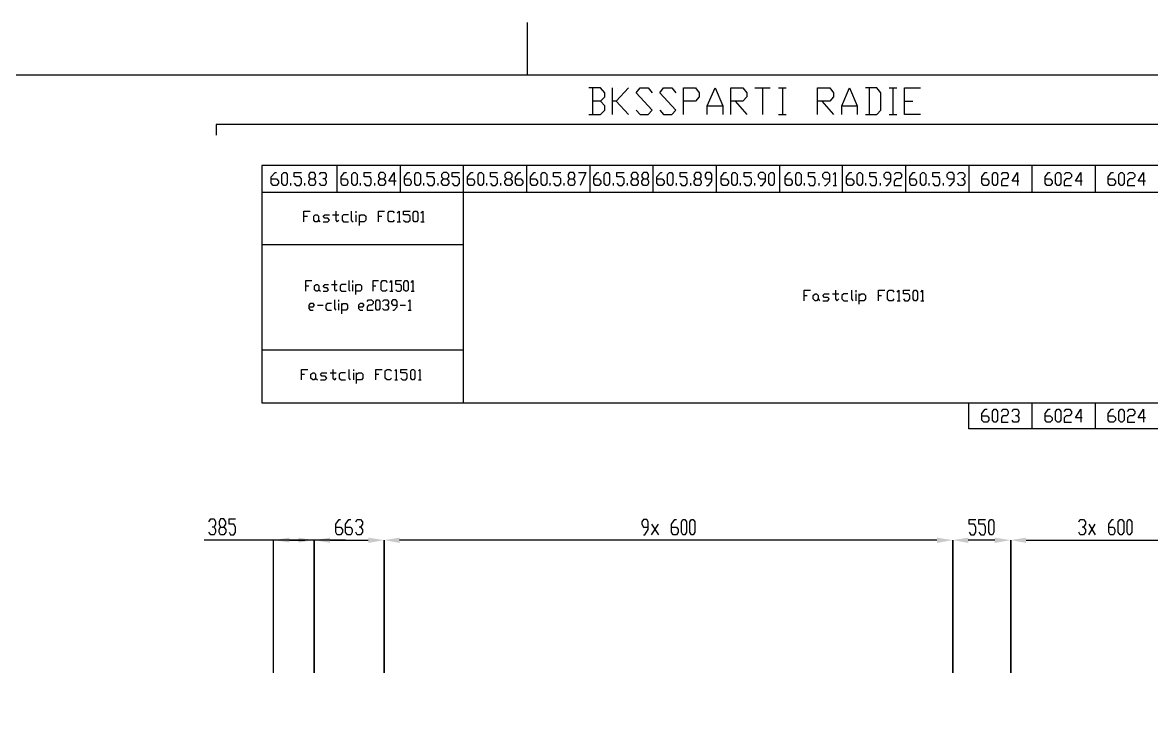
# Model space of a CAD drawing. Header units: millimetres. Extents: x -45 to 90, y -17 to 16.
# Drawn here: x 56.19 to 66.91, y 1.46 to 8.14 of the extents above; entities that cross this region are included whole.
import ezdxf

# ---------------------------------------------------------------- set-up
doc = ezdxf.new("R2010")
doc.units = ezdxf.units.MM
doc.layers.add('PDF_Geometry', color=7, linetype='Continuous')
doc.layers.add('PDF_Solid Fills', color=7, linetype='Continuous')

msp = doc.modelspace()

# ---------------------------------------------------------------- linework, layer by layer
at = {"layer": 'PDF_Geometry', "lineweight": 25}
for points in [[(60.978, 8.137), (60.978, 7.637)], [(61.675, 7.39), (61.716, 7.431), (61.716, 7.472), (61.675, 7.518), (61.565, 7.518)], [(61.601, 7.518), (61.601, 7.266)], [(61.789, 7.266), (61.789, 7.518)], [(61.941, 7.518), (61.826, 7.39), (61.789, 7.39)], [(62.014, 7.307), (62.051, 7.266), (62.129, 7.266), (62.165, 7.307), (62.014, 7.472), (62.051, 7.518), (62.129, 7.518), (62.165, 7.472)], [(62.239, 7.307), (62.275, 7.266), (62.353, 7.266), (62.39, 7.307), (62.239, 7.472), (62.275, 7.518), (62.353, 7.518), (62.39, 7.472)], [(62.463, 7.266), (62.463, 7.518), (62.578, 7.518), (62.614, 7.472), (62.614, 7.431), (62.578, 7.39), (62.463, 7.39)], [(62.688, 7.266), (62.688, 7.348), (62.766, 7.518), (62.839, 7.348), (62.839, 7.266)], [(62.912, 7.266), (62.912, 7.518), (63.027, 7.518), (63.064, 7.472), (63.064, 7.431), (63.027, 7.39), (62.912, 7.39)], [(63.142, 7.518), (63.288, 7.518)], [(63.215, 7.518), (63.215, 7.266)], [(63.366, 7.518), (63.44, 7.518)], [(63.403, 7.518), (63.403, 7.266)], [(63.738, 7.266), (63.738, 7.518), (63.852, 7.518), (63.889, 7.472), (63.889, 7.431), (63.852, 7.39), (63.738, 7.39)], [(63.967, 7.266), (63.967, 7.348), (64.04, 7.518), (64.113, 7.348), (64.113, 7.266)], [(64.191, 7.266), (64.301, 7.266), (64.338, 7.307), (64.338, 7.472), (64.301, 7.518), (64.191, 7.518)], [(64.228, 7.518), (64.228, 7.266)], [(64.416, 7.518), (64.489, 7.518)], [(64.453, 7.518), (64.453, 7.266)], [(64.714, 7.266), (64.563, 7.266), (64.563, 7.518), (64.714, 7.518)], [(61.565, 7.266), (61.675, 7.266), (61.716, 7.307), (61.716, 7.348), (61.675, 7.39), (61.601, 7.39)], [(61.826, 7.39), (61.941, 7.266)], [(62.688, 7.348), (62.839, 7.348)], [(62.954, 7.39), (63.064, 7.266)], [(63.779, 7.39), (63.889, 7.266)], [(63.967, 7.348), (64.113, 7.348)], [(64.563, 7.39), (64.641, 7.39)], [(63.366, 7.266), (63.44, 7.266)], [(64.416, 7.266), (64.489, 7.266)], [(68.175, 7.069), (68.175, 7.17), (58.026, 7.17), (58.026, 7.069)], [(58.461, 6.528), (68.175, 6.528), (68.175, 6.78), (58.461, 6.78), (58.461, 4.529), (68.175, 4.529), (68.175, 4.282), (65.172, 4.282), (65.172, 4.529)], [(59.172, 6.78), (59.172, 6.528)], [(59.772, 6.78), (59.772, 6.528)], [(60.373, 6.78), (60.373, 4.529)], [(60.973, 6.78), (60.973, 6.528)], [(61.574, 6.78), (61.574, 6.528)], [(62.174, 6.78), (62.174, 6.528)], [(62.775, 6.78), (62.775, 6.528)], [(63.375, 6.78), (63.375, 6.528)], [(63.971, 6.78), (63.971, 6.528)], [(64.572, 6.78), (64.572, 6.528)], [(65.172, 6.78), (65.172, 6.528)], [(65.773, 6.78), (65.773, 6.528)], [(66.373, 6.78), (66.373, 6.528)], [(58.548, 6.656), (58.599, 6.656), (58.617, 6.633), (58.617, 6.615), (58.599, 6.592), (58.567, 6.592), (58.548, 6.615), (58.548, 6.674), (58.585, 6.716), (58.599, 6.716)], [(58.768, 6.615), (58.787, 6.592), (58.819, 6.592), (58.837, 6.615), (58.837, 6.656), (58.819, 6.674), (58.768, 6.674), (58.768, 6.716), (58.837, 6.716)], [(58.956, 6.656), (58.97, 6.633), (58.97, 6.615), (58.956, 6.592), (58.92, 6.592), (58.906, 6.615), (58.906, 6.633), (58.92, 6.656), (58.956, 6.656), (58.97, 6.674), (58.97, 6.697), (58.956, 6.716), (58.92, 6.716), (58.906, 6.697), (58.906, 6.674), (58.92, 6.656)], [(59.007, 6.697), (59.021, 6.716), (59.057, 6.716), (59.071, 6.697), (59.071, 6.674), (59.057, 6.656), (59.039, 6.656)], [(59.057, 6.656), (59.071, 6.633), (59.071, 6.615), (59.057, 6.592), (59.021, 6.592), (59.007, 6.615)], [(59.213, 6.656), (59.263, 6.656), (59.277, 6.633), (59.277, 6.615), (59.263, 6.592), (59.227, 6.592), (59.213, 6.615), (59.213, 6.674), (59.245, 6.716), (59.263, 6.716)], [(59.433, 6.615), (59.447, 6.592), (59.484, 6.592), (59.497, 6.615), (59.497, 6.656), (59.484, 6.674), (59.433, 6.674), (59.433, 6.716), (59.497, 6.716)], [(59.616, 6.656), (59.635, 6.633), (59.635, 6.615), (59.616, 6.592), (59.584, 6.592), (59.566, 6.615), (59.566, 6.633), (59.584, 6.656), (59.616, 6.656), (59.635, 6.674), (59.635, 6.697), (59.616, 6.716), (59.584, 6.716), (59.566, 6.697), (59.566, 6.674), (59.584, 6.656)], [(59.736, 6.633), (59.667, 6.633), (59.717, 6.716), (59.717, 6.592)], [(59.814, 6.656), (59.864, 6.656), (59.878, 6.633), (59.878, 6.615), (59.864, 6.592), (59.827, 6.592), (59.814, 6.615), (59.814, 6.674), (59.846, 6.716), (59.864, 6.716)], [(60.029, 6.615), (60.047, 6.592), (60.084, 6.592), (60.098, 6.615), (60.098, 6.656), (60.084, 6.674), (60.029, 6.674), (60.029, 6.716), (60.098, 6.716)], [(60.217, 6.656), (60.235, 6.633), (60.235, 6.615), (60.217, 6.592), (60.185, 6.592), (60.167, 6.615), (60.167, 6.633), (60.185, 6.656), (60.217, 6.656), (60.235, 6.674), (60.235, 6.697), (60.217, 6.716), (60.185, 6.716), (60.167, 6.697), (60.167, 6.674), (60.185, 6.656)], [(60.267, 6.615), (60.286, 6.592), (60.318, 6.592), (60.336, 6.615), (60.336, 6.656), (60.318, 6.674), (60.267, 6.674), (60.267, 6.716), (60.336, 6.716)], [(60.414, 6.656), (60.465, 6.656), (60.478, 6.633), (60.478, 6.615), (60.465, 6.592), (60.428, 6.592), (60.414, 6.615), (60.414, 6.674), (60.446, 6.716), (60.465, 6.716)], [(60.63, 6.615), (60.648, 6.592), (60.68, 6.592), (60.698, 6.615), (60.698, 6.656), (60.68, 6.674), (60.63, 6.674), (60.63, 6.716), (60.698, 6.716)], [(60.818, 6.656), (60.836, 6.633), (60.836, 6.615), (60.818, 6.592), (60.785, 6.592), (60.767, 6.615), (60.767, 6.633), (60.785, 6.656), (60.818, 6.656), (60.836, 6.674), (60.836, 6.697), (60.818, 6.716), (60.785, 6.716), (60.767, 6.697), (60.767, 6.674), (60.785, 6.656)], [(60.868, 6.656), (60.918, 6.656), (60.937, 6.633), (60.937, 6.615), (60.918, 6.592), (60.886, 6.592), (60.868, 6.615), (60.868, 6.674), (60.9, 6.716), (60.918, 6.716)], [(61.01, 6.656), (61.06, 6.656), (61.079, 6.633), (61.079, 6.615), (61.06, 6.592), (61.028, 6.592), (61.01, 6.615), (61.01, 6.674), (61.047, 6.716), (61.06, 6.716)], [(61.23, 6.615), (61.248, 6.592), (61.281, 6.592), (61.299, 6.615), (61.299, 6.656), (61.281, 6.674), (61.23, 6.674), (61.23, 6.716), (61.299, 6.716)], [(61.418, 6.656), (61.432, 6.633), (61.432, 6.615), (61.418, 6.592), (61.381, 6.592), (61.368, 6.615), (61.368, 6.633), (61.381, 6.656), (61.418, 6.656), (61.432, 6.674), (61.432, 6.697), (61.418, 6.716), (61.381, 6.716), (61.368, 6.697), (61.368, 6.674), (61.381, 6.656)], [(61.468, 6.716), (61.537, 6.716), (61.482, 6.592)], [(61.611, 6.656), (61.661, 6.656), (61.679, 6.633), (61.679, 6.615), (61.661, 6.592), (61.629, 6.592), (61.611, 6.615), (61.611, 6.674), (61.647, 6.716), (61.661, 6.716)], [(61.831, 6.615), (61.849, 6.592), (61.881, 6.592), (61.899, 6.615), (61.899, 6.656), (61.881, 6.674), (61.831, 6.674), (61.831, 6.716), (61.899, 6.716)], [(62.019, 6.656), (62.032, 6.633), (62.032, 6.615), (62.019, 6.592), (61.982, 6.592), (61.968, 6.615), (61.968, 6.633), (61.982, 6.656), (62.019, 6.656), (62.032, 6.674), (62.032, 6.697), (62.019, 6.716), (61.982, 6.716), (61.968, 6.697), (61.968, 6.674), (61.982, 6.656)], [(62.119, 6.656), (62.133, 6.633), (62.133, 6.615), (62.119, 6.592), (62.083, 6.592), (62.069, 6.615), (62.069, 6.633), (62.083, 6.656), (62.119, 6.656), (62.133, 6.674), (62.133, 6.697), (62.119, 6.716), (62.083, 6.716), (62.069, 6.697), (62.069, 6.674), (62.083, 6.656)], [(62.211, 6.656), (62.262, 6.656), (62.28, 6.633), (62.28, 6.615), (62.262, 6.592), (62.229, 6.592), (62.211, 6.615), (62.211, 6.674), (62.248, 6.716), (62.262, 6.716)], [(62.431, 6.615), (62.449, 6.592), (62.482, 6.592), (62.5, 6.615), (62.5, 6.656), (62.482, 6.674), (62.431, 6.674), (62.431, 6.716), (62.5, 6.716)], [(62.619, 6.656), (62.633, 6.633), (62.633, 6.615), (62.619, 6.592), (62.582, 6.592), (62.564, 6.615), (62.564, 6.633), (62.582, 6.656), (62.619, 6.656), (62.633, 6.674), (62.633, 6.697), (62.619, 6.716), (62.582, 6.716), (62.564, 6.697), (62.564, 6.674), (62.582, 6.656)], [(62.683, 6.592), (62.702, 6.592), (62.733, 6.633), (62.733, 6.697), (62.72, 6.716), (62.683, 6.716), (62.669, 6.697), (62.669, 6.674), (62.683, 6.656), (62.733, 6.656)], [(62.821, 6.656), (62.871, 6.656), (62.89, 6.633), (62.89, 6.615), (62.871, 6.592), (62.839, 6.592), (62.821, 6.615), (62.821, 6.674), (62.853, 6.716), (62.871, 6.716)], [(63.041, 6.615), (63.055, 6.592), (63.091, 6.592), (63.11, 6.615), (63.11, 6.656), (63.091, 6.674), (63.041, 6.674), (63.041, 6.716), (63.11, 6.716)], [(63.192, 6.592), (63.21, 6.592), (63.243, 6.633), (63.243, 6.697), (63.224, 6.716), (63.192, 6.716), (63.174, 6.697), (63.174, 6.674), (63.192, 6.656), (63.243, 6.656)], [(63.43, 6.656), (63.481, 6.656), (63.495, 6.633), (63.495, 6.615), (63.481, 6.592), (63.444, 6.592), (63.43, 6.615), (63.43, 6.674), (63.463, 6.716), (63.481, 6.716)], [(63.65, 6.615), (63.664, 6.592), (63.701, 6.592), (63.715, 6.615), (63.715, 6.656), (63.701, 6.674), (63.65, 6.674), (63.65, 6.716), (63.715, 6.716)], [(63.802, 6.592), (63.816, 6.592), (63.852, 6.633), (63.852, 6.697), (63.834, 6.716), (63.802, 6.716), (63.783, 6.697), (63.783, 6.674), (63.802, 6.656), (63.852, 6.656)], [(63.884, 6.697), (63.903, 6.716), (63.903, 6.592)], [(64.013, 6.656), (64.063, 6.656), (64.081, 6.633), (64.081, 6.615), (64.063, 6.592), (64.031, 6.592), (64.013, 6.615), (64.013, 6.674), (64.045, 6.716), (64.063, 6.716)], [(64.233, 6.615), (64.246, 6.592), (64.283, 6.592), (64.297, 6.615), (64.297, 6.656), (64.283, 6.674), (64.233, 6.674), (64.233, 6.716), (64.297, 6.716)], [(64.384, 6.592), (64.402, 6.592), (64.434, 6.633), (64.434, 6.697), (64.416, 6.716), (64.384, 6.716), (64.366, 6.697), (64.366, 6.674), (64.384, 6.656), (64.434, 6.656)], [(64.466, 6.697), (64.485, 6.716), (64.517, 6.716), (64.535, 6.697), (64.535, 6.674), (64.517, 6.656), (64.485, 6.656), (64.466, 6.633), (64.466, 6.592), (64.535, 6.592)], [(64.613, 6.656), (64.664, 6.656), (64.677, 6.633), (64.677, 6.615), (64.664, 6.592), (64.627, 6.592), (64.613, 6.615), (64.613, 6.674), (64.645, 6.716), (64.664, 6.716)], [(64.833, 6.615), (64.847, 6.592), (64.884, 6.592), (64.897, 6.615), (64.897, 6.656), (64.884, 6.674), (64.833, 6.674), (64.833, 6.716), (64.897, 6.716)], [(64.984, 6.592), (64.998, 6.592), (65.035, 6.633), (65.035, 6.697), (65.017, 6.716), (64.984, 6.716), (64.966, 6.697), (64.966, 6.674), (64.984, 6.656), (65.035, 6.656)], [(65.067, 6.697), (65.085, 6.716), (65.117, 6.716), (65.136, 6.697), (65.136, 6.674), (65.117, 6.656), (65.104, 6.656)], [(65.117, 6.656), (65.136, 6.633), (65.136, 6.615), (65.117, 6.592), (65.085, 6.592), (65.067, 6.615)], [(65.296, 6.656), (65.347, 6.656), (65.365, 6.633), (65.365, 6.615), (65.347, 6.592), (65.315, 6.592), (65.296, 6.615), (65.296, 6.674), (65.328, 6.716), (65.347, 6.716)], [(65.484, 6.697), (65.498, 6.716), (65.535, 6.716), (65.548, 6.697), (65.548, 6.674), (65.535, 6.656), (65.498, 6.656), (65.484, 6.633), (65.484, 6.592), (65.548, 6.592)], [(65.649, 6.633), (65.585, 6.633), (65.635, 6.716), (65.635, 6.592)], [(65.897, 6.656), (65.947, 6.656), (65.965, 6.633), (65.965, 6.615), (65.947, 6.592), (65.915, 6.592), (65.897, 6.615), (65.897, 6.674), (65.929, 6.716), (65.947, 6.716)], [(66.08, 6.697), (66.098, 6.716), (66.131, 6.716), (66.149, 6.697), (66.149, 6.674), (66.131, 6.656), (66.098, 6.656), (66.08, 6.633), (66.08, 6.592), (66.149, 6.592)], [(66.25, 6.633), (66.186, 6.633), (66.236, 6.716), (66.236, 6.592)], [(66.497, 6.656), (66.548, 6.656), (66.566, 6.633), (66.566, 6.615), (66.548, 6.592), (66.511, 6.592), (66.497, 6.615), (66.497, 6.674), (66.529, 6.716), (66.548, 6.716)], [(66.681, 6.697), (66.699, 6.716), (66.731, 6.716), (66.749, 6.697), (66.749, 6.674), (66.731, 6.656), (66.699, 6.656), (66.681, 6.633), (66.681, 6.592), (66.749, 6.592)], [(66.85, 6.633), (66.781, 6.633), (66.832, 6.716), (66.832, 6.592)], [(58.736, 6.592), (58.736, 6.615)], [(58.869, 6.592), (58.869, 6.615)], [(59.396, 6.592), (59.396, 6.615)], [(59.534, 6.592), (59.534, 6.615)], [(59.997, 6.592), (59.997, 6.615)], [(60.134, 6.592), (60.134, 6.615)], [(60.597, 6.592), (60.597, 6.615)], [(60.73, 6.592), (60.73, 6.615)], [(61.198, 6.592), (61.198, 6.615)], [(61.331, 6.592), (61.331, 6.615)], [(61.799, 6.592), (61.799, 6.615)], [(61.931, 6.592), (61.931, 6.615)], [(62.399, 6.592), (62.399, 6.615)], [(62.532, 6.592), (62.532, 6.615)], [(63.004, 6.592), (63.004, 6.615)], [(63.142, 6.592), (63.142, 6.615)], [(63.614, 6.592), (63.614, 6.615)], [(63.751, 6.592), (63.751, 6.615)], [(63.884, 6.592), (63.916, 6.592)], [(64.196, 6.592), (64.196, 6.615)], [(64.334, 6.592), (64.334, 6.615)], [(64.796, 6.592), (64.796, 6.615)], [(64.934, 6.592), (64.934, 6.615)], [(58.86, 6.248), (58.86, 6.349), (58.92, 6.349)], [(59.163, 6.349), (59.163, 6.262), (59.176, 6.248), (59.19, 6.262)], [(59.309, 6.349), (59.309, 6.262), (59.328, 6.248)], [(59.355, 6.331), (59.355, 6.349)], [(59.566, 6.248), (59.566, 6.349), (59.626, 6.349)], [(59.717, 6.262), (59.704, 6.248), (59.671, 6.248), (59.658, 6.262), (59.658, 6.331), (59.671, 6.349), (59.704, 6.349), (59.717, 6.331)], [(59.745, 6.331), (59.763, 6.349), (59.763, 6.248)], [(59.804, 6.262), (59.823, 6.248), (59.85, 6.248), (59.868, 6.262), (59.868, 6.299), (59.85, 6.312), (59.804, 6.312), (59.804, 6.349), (59.868, 6.349)], [(59.969, 6.331), (59.988, 6.349), (59.988, 6.248)], [(58.86, 6.299), (58.892, 6.299)], [(58.998, 6.262), (59.011, 6.248)], [(59.043, 6.248), (59.085, 6.248), (59.103, 6.262), (59.085, 6.28), (59.057, 6.28), (59.043, 6.299), (59.057, 6.312), (59.103, 6.312)], [(59.131, 6.312), (59.19, 6.312)], [(59.282, 6.312), (59.236, 6.312), (59.222, 6.299), (59.222, 6.262), (59.236, 6.248), (59.282, 6.248)], [(59.355, 6.248), (59.355, 6.312)], [(59.387, 6.212), (59.387, 6.312)], [(59.387, 6.299), (59.401, 6.312), (59.433, 6.312), (59.447, 6.299), (59.447, 6.262), (59.433, 6.248), (59.387, 6.248)], [(59.566, 6.299), (59.598, 6.299)], [(59.745, 6.248), (59.777, 6.248)], [(59.969, 6.248), (60.002, 6.248)], [(60.373, 6.028), (58.461, 6.028)], [(58.878, 5.588), (58.878, 5.689), (58.933, 5.689)], [(59.149, 5.689), (59.149, 5.602), (59.163, 5.588), (59.176, 5.602)], [(59.286, 5.689), (59.286, 5.602), (59.3, 5.588)], [(59.323, 5.671), (59.323, 5.689)], [(59.516, 5.588), (59.516, 5.689), (59.566, 5.689)], [(59.649, 5.602), (59.635, 5.588), (59.607, 5.588), (59.594, 5.602), (59.594, 5.671), (59.607, 5.689), (59.635, 5.689), (59.649, 5.671)], [(59.676, 5.671), (59.69, 5.689), (59.69, 5.588)], [(59.731, 5.602), (59.745, 5.588), (59.772, 5.588), (59.786, 5.602), (59.786, 5.639), (59.772, 5.652), (59.731, 5.652), (59.731, 5.689), (59.786, 5.689)], [(59.878, 5.671), (59.892, 5.689), (59.892, 5.588)], [(58.878, 5.639), (58.906, 5.639)], [(59.002, 5.602), (59.016, 5.588)], [(59.043, 5.588), (59.08, 5.588), (59.094, 5.602), (59.08, 5.62), (59.057, 5.62), (59.043, 5.639), (59.057, 5.652), (59.094, 5.652)], [(59.121, 5.652), (59.176, 5.652)], [(59.259, 5.652), (59.218, 5.652), (59.204, 5.639), (59.204, 5.602), (59.218, 5.588), (59.259, 5.588)], [(59.323, 5.588), (59.323, 5.652)], [(59.351, 5.556), (59.351, 5.652)], [(59.351, 5.639), (59.364, 5.652), (59.392, 5.652), (59.406, 5.639), (59.406, 5.602), (59.392, 5.588), (59.351, 5.588)], [(59.516, 5.639), (59.543, 5.639)], [(59.676, 5.588), (59.704, 5.588)], [(59.878, 5.588), (59.905, 5.588)], [(63.609, 5.496), (63.609, 5.597), (63.669, 5.597)], [(63.907, 5.597), (63.907, 5.515), (63.921, 5.496), (63.939, 5.515)], [(64.058, 5.597), (64.058, 5.515), (64.072, 5.496)], [(64.104, 5.579), (64.104, 5.597)], [(64.315, 5.496), (64.315, 5.597), (64.375, 5.597)], [(64.462, 5.515), (64.448, 5.496), (64.416, 5.496), (64.402, 5.515), (64.402, 5.579), (64.416, 5.597), (64.448, 5.597), (64.462, 5.579)], [(64.494, 5.579), (64.508, 5.597), (64.508, 5.496)], [(64.554, 5.515), (64.567, 5.496), (64.599, 5.496), (64.613, 5.515), (64.613, 5.547), (64.599, 5.565), (64.554, 5.565), (64.554, 5.597), (64.613, 5.597)], [(64.719, 5.579), (64.732, 5.597), (64.732, 5.496)], [(58.906, 5.441), (58.947, 5.441), (58.961, 5.455), (58.947, 5.473), (58.92, 5.473), (58.906, 5.455), (58.906, 5.423), (58.92, 5.409), (58.947, 5.409)], [(59.121, 5.473), (59.08, 5.473), (59.066, 5.455), (59.066, 5.423), (59.08, 5.409), (59.121, 5.409)], [(59.149, 5.506), (59.149, 5.423), (59.163, 5.409)], [(59.19, 5.492), (59.19, 5.506)], [(59.19, 5.409), (59.19, 5.473)], [(59.218, 5.373), (59.218, 5.473)], [(59.218, 5.455), (59.231, 5.473), (59.259, 5.473), (59.273, 5.455), (59.273, 5.423), (59.259, 5.409), (59.218, 5.409)], [(59.378, 5.441), (59.419, 5.441), (59.433, 5.455), (59.419, 5.473), (59.392, 5.473), (59.378, 5.455), (59.378, 5.423), (59.392, 5.409), (59.419, 5.409)], [(59.461, 5.492), (59.474, 5.506), (59.502, 5.506), (59.516, 5.492), (59.516, 5.473), (59.502, 5.455), (59.474, 5.455), (59.461, 5.441), (59.461, 5.409), (59.516, 5.409)], [(59.607, 5.492), (59.621, 5.506), (59.649, 5.506), (59.662, 5.492), (59.662, 5.473), (59.649, 5.455), (59.635, 5.455)], [(59.704, 5.409), (59.717, 5.409), (59.745, 5.441), (59.745, 5.492), (59.731, 5.506), (59.704, 5.506), (59.69, 5.492), (59.69, 5.473), (59.704, 5.455), (59.745, 5.455)], [(59.85, 5.492), (59.864, 5.506), (59.864, 5.409)], [(63.609, 5.547), (63.637, 5.547)], [(63.742, 5.515), (63.756, 5.496)], [(63.788, 5.496), (63.834, 5.496), (63.848, 5.515), (63.834, 5.528), (63.802, 5.528), (63.788, 5.547), (63.802, 5.565), (63.848, 5.565)], [(63.88, 5.565), (63.939, 5.565)], [(64.026, 5.565), (63.985, 5.565), (63.967, 5.547), (63.967, 5.515), (63.985, 5.496), (64.026, 5.496)], [(64.104, 5.496), (64.104, 5.565)], [(64.132, 5.464), (64.132, 5.565)], [(64.132, 5.547), (64.15, 5.565), (64.178, 5.565), (64.191, 5.547), (64.191, 5.515), (64.178, 5.496), (64.132, 5.496)], [(64.315, 5.547), (64.343, 5.547)], [(64.494, 5.496), (64.521, 5.496)], [(64.719, 5.496), (64.746, 5.496)], [(58.988, 5.455), (59.043, 5.455)], [(59.649, 5.455), (59.662, 5.441), (59.662, 5.423), (59.649, 5.409), (59.621, 5.409), (59.607, 5.423)], [(59.772, 5.455), (59.823, 5.455)], [(59.85, 5.409), (59.878, 5.409)], [(60.373, 5.029), (58.461, 5.029)], [(58.837, 4.749), (58.837, 4.845), (58.897, 4.845)], [(59.135, 4.845), (59.135, 4.763), (59.153, 4.749), (59.167, 4.763)], [(59.286, 4.845), (59.286, 4.763), (59.3, 4.749)], [(59.332, 4.832), (59.332, 4.845)], [(59.543, 4.749), (59.543, 4.845), (59.603, 4.845)], [(59.69, 4.763), (59.676, 4.749), (59.649, 4.749), (59.63, 4.763), (59.63, 4.832), (59.649, 4.845), (59.676, 4.845), (59.69, 4.832)], [(59.722, 4.832), (59.736, 4.845), (59.736, 4.749)], [(59.781, 4.763), (59.795, 4.749), (59.827, 4.749), (59.841, 4.763), (59.841, 4.8), (59.827, 4.813), (59.781, 4.813), (59.781, 4.845), (59.841, 4.845)], [(59.947, 4.832), (59.96, 4.845), (59.96, 4.749)], [(58.837, 4.8), (58.865, 4.8)], [(58.97, 4.763), (58.988, 4.749)], [(59.016, 4.749), (59.062, 4.749), (59.076, 4.763), (59.062, 4.781), (59.03, 4.781), (59.016, 4.8), (59.03, 4.813), (59.076, 4.813)], [(59.108, 4.813), (59.167, 4.813)], [(59.254, 4.813), (59.213, 4.813), (59.195, 4.8), (59.195, 4.763), (59.213, 4.749), (59.254, 4.749)], [(59.332, 4.749), (59.332, 4.813)], [(59.36, 4.712), (59.36, 4.813)], [(59.36, 4.8), (59.378, 4.813), (59.406, 4.813), (59.419, 4.8), (59.419, 4.763), (59.406, 4.749), (59.36, 4.749)], [(59.543, 4.8), (59.571, 4.8)], [(59.722, 4.749), (59.749, 4.749)], [(59.947, 4.749), (59.974, 4.749)], [(65.773, 4.529), (65.773, 4.282)], [(66.373, 4.529), (66.373, 4.282)], [(65.296, 4.405), (65.347, 4.405), (65.365, 4.387), (65.365, 4.364), (65.347, 4.346), (65.315, 4.346), (65.296, 4.364), (65.296, 4.428), (65.328, 4.47), (65.347, 4.47)], [(65.484, 4.447), (65.498, 4.47), (65.535, 4.47), (65.548, 4.447), (65.548, 4.428), (65.535, 4.405), (65.498, 4.405), (65.484, 4.387), (65.484, 4.346), (65.548, 4.346)], [(65.585, 4.447), (65.599, 4.47), (65.635, 4.47), (65.649, 4.447), (65.649, 4.428), (65.635, 4.405), (65.617, 4.405)], [(65.635, 4.405), (65.649, 4.387), (65.649, 4.364), (65.635, 4.346), (65.599, 4.346), (65.585, 4.364)], [(65.897, 4.405), (65.947, 4.405), (65.965, 4.387), (65.965, 4.364), (65.947, 4.346), (65.915, 4.346), (65.897, 4.364), (65.897, 4.428), (65.929, 4.47), (65.947, 4.47)], [(66.08, 4.447), (66.098, 4.47), (66.131, 4.47), (66.149, 4.447), (66.149, 4.428), (66.131, 4.405), (66.098, 4.405), (66.08, 4.387), (66.08, 4.346), (66.149, 4.346)], [(66.25, 4.387), (66.186, 4.387), (66.236, 4.47), (66.236, 4.346)], [(66.497, 4.405), (66.548, 4.405), (66.566, 4.387), (66.566, 4.364), (66.548, 4.346), (66.511, 4.346), (66.497, 4.364), (66.497, 4.428), (66.529, 4.47), (66.548, 4.47)], [(66.681, 4.447), (66.699, 4.47), (66.731, 4.47), (66.749, 4.447), (66.749, 4.428), (66.731, 4.405), (66.699, 4.405), (66.681, 4.387), (66.681, 4.346), (66.749, 4.346)], [(66.85, 4.387), (66.781, 4.387), (66.832, 4.47), (66.832, 4.346)], [(57.957, 3.401), (57.975, 3.429), (58.007, 3.429), (58.021, 3.401), (58.021, 3.378), (58.007, 3.351), (57.989, 3.351)], [(58.007, 3.351), (58.021, 3.328), (58.021, 3.301), (58.007, 3.278), (57.975, 3.278), (57.957, 3.301)], [(58.099, 3.351), (58.117, 3.328), (58.117, 3.301), (58.099, 3.278), (58.067, 3.278), (58.053, 3.301), (58.053, 3.328), (58.067, 3.351), (58.099, 3.351), (58.117, 3.378), (58.117, 3.401), (58.099, 3.429), (58.067, 3.429), (58.053, 3.401), (58.053, 3.378), (58.067, 3.351)], [(58.149, 3.301), (58.163, 3.278), (58.195, 3.278), (58.209, 3.301), (58.209, 3.351), (58.195, 3.378), (58.149, 3.378), (58.149, 3.429), (58.209, 3.429)], [(59.163, 3.351), (59.208, 3.351), (59.227, 3.328), (59.227, 3.301), (59.208, 3.278), (59.176, 3.278), (59.163, 3.301), (59.163, 3.378), (59.195, 3.424), (59.208, 3.424)], [(59.254, 3.351), (59.305, 3.351), (59.319, 3.328), (59.319, 3.301), (59.305, 3.278), (59.273, 3.278), (59.254, 3.301), (59.254, 3.378), (59.286, 3.424), (59.305, 3.424)], [(59.351, 3.401), (59.364, 3.424), (59.396, 3.424), (59.415, 3.401), (59.415, 3.378), (59.396, 3.351), (59.383, 3.351)], [(59.396, 3.351), (59.415, 3.328), (59.415, 3.301), (59.396, 3.278), (59.364, 3.278), (59.351, 3.301)], [(62.083, 3.278), (62.096, 3.278), (62.129, 3.328), (62.129, 3.401), (62.115, 3.424), (62.083, 3.424), (62.069, 3.401), (62.069, 3.378), (62.083, 3.351), (62.129, 3.351)], [(62.16, 3.278), (62.225, 3.378)], [(62.16, 3.378), (62.225, 3.278)], [(62.349, 3.351), (62.399, 3.351), (62.413, 3.328), (62.413, 3.301), (62.399, 3.278), (62.367, 3.278), (62.349, 3.301), (62.349, 3.378), (62.381, 3.424), (62.399, 3.424)], [(65.177, 3.301), (65.191, 3.278), (65.223, 3.278), (65.241, 3.301), (65.241, 3.351), (65.223, 3.378), (65.177, 3.378), (65.177, 3.424), (65.241, 3.424)], [(65.269, 3.301), (65.287, 3.278), (65.319, 3.278), (65.333, 3.301), (65.333, 3.351), (65.319, 3.378), (65.269, 3.378), (65.269, 3.424), (65.333, 3.424)], [(66.218, 3.401), (66.231, 3.424), (66.263, 3.424), (66.282, 3.401), (66.282, 3.378), (66.263, 3.351), (66.25, 3.351)], [(66.263, 3.351), (66.282, 3.328), (66.282, 3.301), (66.263, 3.278), (66.231, 3.278), (66.218, 3.301)], [(66.314, 3.278), (66.373, 3.378)], [(66.314, 3.378), (66.373, 3.278)], [(66.502, 3.351), (66.548, 3.351), (66.561, 3.328), (66.561, 3.301), (66.548, 3.278), (66.515, 3.278), (66.502, 3.301), (66.502, 3.378), (66.534, 3.424), (66.548, 3.424)], [(58.571, 1.967), (58.571, 3.227), (58.42, 3.227), (57.911, 3.227)], [(59.108, 3.227), (58.956, 3.227), (58.571, 3.227)], [(58.805, 3.227), (58.654, 3.227)], [(58.722, 3.227), (58.869, 3.227)], [(59.254, 3.227), (59.108, 3.227), (59.47, 3.227)], [(64.87, 3.227), (59.768, 3.227)], [(65.42, 3.227), (65.168, 3.227)], [(65.718, 3.227), (67.217, 3.227)]]:
    msp.add_lwpolyline(points, dxfattribs=at)
for points in [[(-44.127, 7.637), (-44.127, -6.207), (89.377, -6.207), (89.377, 7.637)], [(58.668, 6.592), (58.649, 6.615), (58.649, 6.697), (58.668, 6.716), (58.686, 6.716), (58.7, 6.697), (58.7, 6.615), (58.686, 6.592)], [(59.332, 6.592), (59.314, 6.615), (59.314, 6.697), (59.332, 6.716), (59.346, 6.716), (59.364, 6.697), (59.364, 6.615), (59.346, 6.592)], [(59.928, 6.592), (59.914, 6.615), (59.914, 6.697), (59.928, 6.716), (59.947, 6.716), (59.965, 6.697), (59.965, 6.615), (59.947, 6.592)], [(60.529, 6.592), (60.515, 6.615), (60.515, 6.697), (60.529, 6.716), (60.547, 6.716), (60.565, 6.697), (60.565, 6.615), (60.547, 6.592)], [(61.129, 6.592), (61.111, 6.615), (61.111, 6.697), (61.129, 6.716), (61.148, 6.716), (61.166, 6.697), (61.166, 6.615), (61.148, 6.592)], [(61.73, 6.592), (61.711, 6.615), (61.711, 6.697), (61.73, 6.716), (61.748, 6.716), (61.762, 6.697), (61.762, 6.615), (61.748, 6.592)], [(62.33, 6.592), (62.312, 6.615), (62.312, 6.697), (62.33, 6.716), (62.349, 6.716), (62.362, 6.697), (62.362, 6.615), (62.349, 6.592)], [(62.94, 6.592), (62.922, 6.615), (62.922, 6.697), (62.94, 6.716), (62.954, 6.716), (62.972, 6.697), (62.972, 6.615), (62.954, 6.592)], [(63.293, 6.592), (63.275, 6.615), (63.275, 6.697), (63.293, 6.716), (63.311, 6.716), (63.325, 6.697), (63.325, 6.615), (63.311, 6.592)], [(63.545, 6.592), (63.531, 6.615), (63.531, 6.697), (63.545, 6.716), (63.563, 6.716), (63.582, 6.697), (63.582, 6.615), (63.563, 6.592)], [(64.132, 6.592), (64.113, 6.615), (64.113, 6.697), (64.132, 6.716), (64.146, 6.716), (64.164, 6.697), (64.164, 6.615), (64.146, 6.592)], [(64.732, 6.592), (64.714, 6.615), (64.714, 6.697), (64.732, 6.716), (64.746, 6.716), (64.764, 6.697), (64.764, 6.615), (64.746, 6.592)], [(65.415, 6.592), (65.397, 6.615), (65.397, 6.697), (65.415, 6.716), (65.429, 6.716), (65.447, 6.697), (65.447, 6.615), (65.429, 6.592)], [(66.016, 6.592), (65.998, 6.615), (65.998, 6.697), (66.016, 6.716), (66.03, 6.716), (66.048, 6.697), (66.048, 6.615), (66.03, 6.592)], [(66.616, 6.592), (66.598, 6.615), (66.598, 6.697), (66.616, 6.716), (66.63, 6.716), (66.649, 6.697), (66.649, 6.615), (66.63, 6.592)], [(59.91, 6.248), (59.896, 6.262), (59.896, 6.331), (59.91, 6.349), (59.928, 6.349), (59.942, 6.331), (59.942, 6.262), (59.928, 6.248)], [(58.984, 6.248), (58.966, 6.248), (58.952, 6.262), (58.952, 6.299), (58.966, 6.312), (58.984, 6.312), (58.998, 6.299), (58.998, 6.262)], [(59.823, 5.588), (59.809, 5.602), (59.809, 5.671), (59.823, 5.689), (59.837, 5.689), (59.85, 5.671), (59.85, 5.602), (59.837, 5.588)], [(58.988, 5.588), (58.975, 5.588), (58.961, 5.602), (58.961, 5.639), (58.975, 5.652), (58.988, 5.652), (59.002, 5.639), (59.002, 5.602)], [(64.659, 5.496), (64.645, 5.515), (64.645, 5.579), (64.659, 5.597), (64.673, 5.597), (64.687, 5.579), (64.687, 5.515), (64.673, 5.496)], [(59.552, 5.409), (59.543, 5.423), (59.543, 5.492), (59.552, 5.506), (59.566, 5.506), (59.58, 5.492), (59.58, 5.423), (59.566, 5.409)], [(63.728, 5.496), (63.715, 5.496), (63.696, 5.515), (63.696, 5.547), (63.715, 5.565), (63.728, 5.565), (63.742, 5.547), (63.742, 5.515)], [(59.887, 4.749), (59.873, 4.763), (59.873, 4.832), (59.887, 4.845), (59.901, 4.845), (59.914, 4.832), (59.914, 4.763), (59.901, 4.749)], [(58.956, 4.749), (58.943, 4.749), (58.924, 4.763), (58.924, 4.8), (58.943, 4.813), (58.956, 4.813), (58.97, 4.8), (58.97, 4.763)], [(65.415, 4.346), (65.397, 4.364), (65.397, 4.447), (65.415, 4.47), (65.429, 4.47), (65.447, 4.447), (65.447, 4.364), (65.429, 4.346)], [(66.016, 4.346), (65.998, 4.364), (65.998, 4.447), (66.016, 4.47), (66.03, 4.47), (66.048, 4.447), (66.048, 4.364), (66.03, 4.346)], [(66.616, 4.346), (66.598, 4.364), (66.598, 4.447), (66.616, 4.47), (66.63, 4.47), (66.649, 4.447), (66.649, 4.364), (66.63, 4.346)], [(62.459, 3.278), (62.445, 3.301), (62.445, 3.401), (62.459, 3.424), (62.477, 3.424), (62.491, 3.401), (62.491, 3.301), (62.477, 3.278)], [(62.541, 3.278), (62.523, 3.301), (62.523, 3.401), (62.541, 3.424), (62.555, 3.424), (62.573, 3.401), (62.573, 3.301), (62.555, 3.278)], [(65.379, 3.278), (65.365, 3.301), (65.365, 3.401), (65.379, 3.424), (65.397, 3.424), (65.411, 3.401), (65.411, 3.301), (65.397, 3.278)], [(66.612, 3.278), (66.593, 3.301), (66.593, 3.401), (66.612, 3.424), (66.626, 3.424), (66.644, 3.401), (66.644, 3.301), (66.626, 3.278)], [(66.69, 3.278), (66.676, 3.301), (66.676, 3.401), (66.69, 3.424), (66.704, 3.424), (66.722, 3.401), (66.722, 3.301), (66.704, 3.278)], [(58.956, 3.227), (58.956, 1.967)], [(59.621, 3.227), (59.621, 1.967)], [(65.021, 3.227), (65.021, 1.967)], [(65.571, 3.227), (65.571, 1.967)]]:
    msp.add_lwpolyline(points, close=True, dxfattribs=at)
at = {"layer": 'PDF_Solid Fills', "transparency": 33554559}
for points in [[(58.722, 3.25), (58.722, 3.204), (58.571, 3.227)], [(58.805, 3.25), (58.805, 3.204), (58.956, 3.227)], [(59.108, 3.25), (59.108, 3.2), (58.956, 3.227)], [(59.47, 3.25), (59.47, 3.2), (59.621, 3.227)], [(59.768, 3.25), (59.768, 3.2), (59.621, 3.227)], [(64.87, 3.25), (64.87, 3.2), (65.021, 3.227)], [(65.168, 3.25), (65.168, 3.2), (65.021, 3.227)], [(65.42, 3.25), (65.42, 3.2), (65.571, 3.227)], [(65.718, 3.25), (65.718, 3.2), (65.571, 3.227)]]:
    msp.add_solid(points, dxfattribs=at)

doc.saveas('drawing.dxf')
